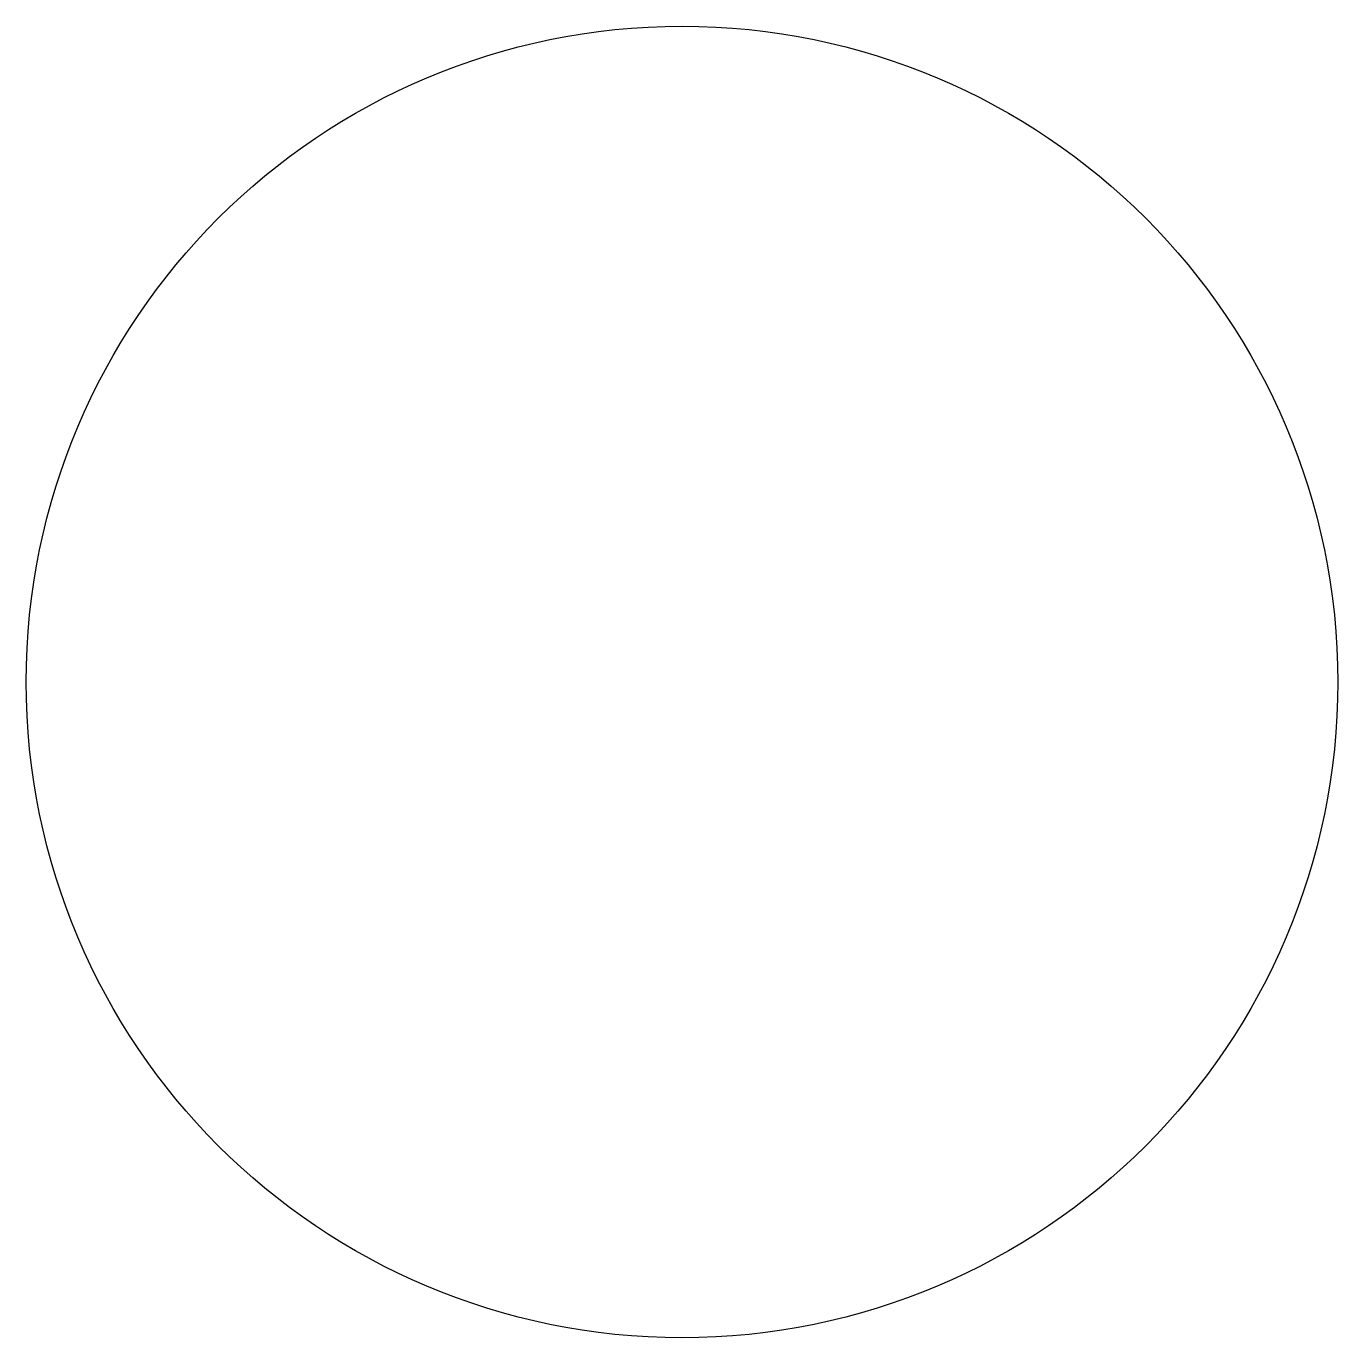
# Model space of a CAD drawing. Header units: millimetres. Extents: x -88 to 88, y -88 to 88.
import ezdxf

# ---------------------------------------------------------------- set-up
doc = ezdxf.new("R2010")
doc.units = ezdxf.units.MM
doc.layers.get('0').update_dxf_attribs({"linetype": 'CONTINUOUS'})

msp = doc.modelspace()

# ---------------------------------------------------------------- linework, layer by layer
msp.add_circle((0, 0), 87.5)
msp.add_circle((0, 0), 87.5)
msp.add_circle((0, 0), 87.5)

doc.saveas('drawing.dxf')
